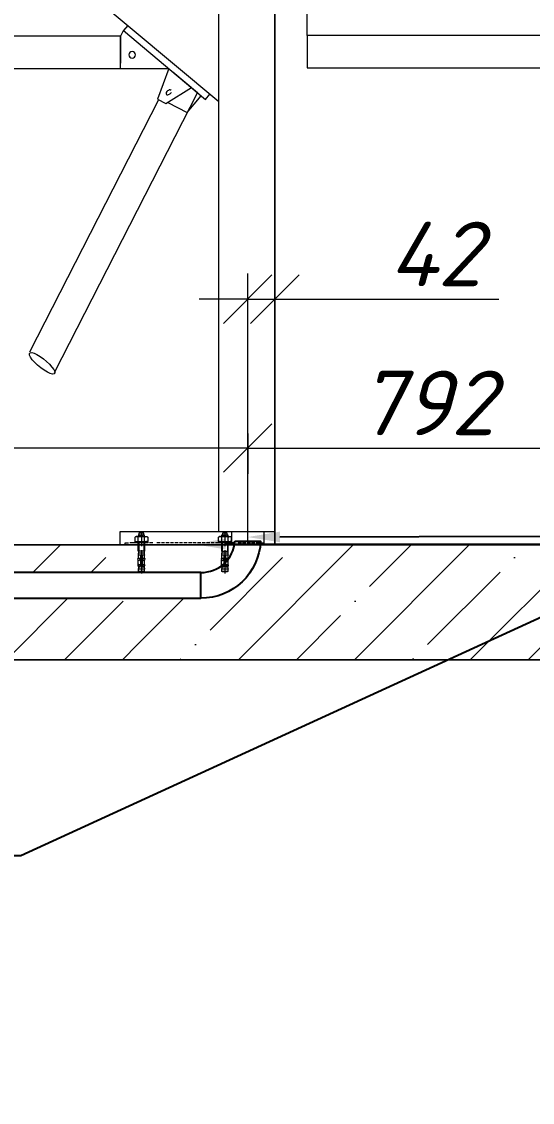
# Model space of a CAD drawing. Header units: millimetres. Extents: x 4247 to 622543, y -201358 to 142419.
# Drawn here: x 274500 to 275291, y -166163 to -164489 of the extents above; entities that cross this region are included whole.
import ezdxf
from ezdxf import colors
from ezdxf.entities.mleader import LeaderData, LeaderLine
from ezdxf.math import Vec2, Vec3

# ---------------------------------------------------------------- set-up
doc = ezdxf.new("R2010")
doc.units = ezdxf.units.MM
doc.linetypes.add('0', pattern=[0])
doc.layers.get('DEFPOINTS').update_dxf_attribs({"color": 252, "lineweight": 9})
doc.layers.add('PDF _Геометрия', color=7, linetype='Continuous')
doc.styles.add('ISOCPEUR100', font='isocpeur.ttf', dxfattribs={"oblique": 15, "height": 100})
doc.styles.add('ISOCPEUR_I', font='isocpeui.ttf', dxfattribs={"width": 0.8, "height": 250})
doc.dimstyles.new('Размеры_text_m75', dxfattribs={"dimtxt": 100, "dimasz": 75, "dimexe": 40, "dimexo": 0, "dimgap": 20, "dimtad": 1, "dimdec": 0, "dimzin": 0, "dimdsep": 46, "dimtxsty": 'ISOCPEUR100', "dimblk": 'OBLIQUE', "dimcen": 1, "dimclrd": 202, "dimclre": 202, "dimclrt": 202, "dimadec": 0, "dimazin": 0, "dimtfac": 1, "dimtdec": 0, "dimtix": 1, "dimtmove": 0, "dimatfit": 0, "dimfxl": 50, "dimtolj": 1, "dimtzin": 0, "dimlwd": 9, "dimlwe": 9, "dimarcsym": 0})
pattern_1 = [(45, (201557.59, -115546.28), (-89.80256, 89.80256), []), (45, (201647.4, -115546.28), (-89.80256, 89.80256), [158.75, -31.75, 0, -31.75])]

# ---------------------------------------------------------------- blocks, each defined once
blk = doc.blocks.new('_Oblique')
at = {"color": 0, "linetype": 'ByBlock', "lineweight": -2}
blk.add_line((-0.5, -0.5), (0.5, 0.5), dxfattribs=at)
blk = doc.blocks.new('*D462')
at = {"color": 202, "lineweight": 9, "transparency": 16777216}
for p, q in [((274892, -164510.3), (274892, -164068.3)), ((275684.3, -164259.1), (275684.3, -164068.3)), ((275684.3, -164108.3), (274892, -164108.3))]:
    blk.add_line(p, q, dxfattribs=at)
at = {"layer": 'DEFPOINTS', "color": 0, "linetype": '0', "transparency": 16777216}
for p in [(274892, -164108.3), (275684.3, -164259.1), (274892, -164510.3)]:
    blk.add_point(p, dxfattribs=at)
at = {"color": 202, "linetype": '0', "lineweight": 9, "transparency": 16777216, "xscale": 75, "yscale": 75, "zscale": 75, "rotation": 180}
blk.add_blockref('_Oblique', (274892, -164108.3), dxfattribs=at)
at = {"color": 202, "linetype": '0', "lineweight": 9, "transparency": 16777216, "xscale": 75, "yscale": 75, "zscale": 75}
blk.add_blockref('_Oblique', (275684.3, -164108.3), dxfattribs=at)
at = {"color": 202, "linetype": '0', "lineweight": 9, "transparency": 16777216, "insert": (275288.2, -164038.3), "char_height": 100, "attachment_point": 5, "style": 'ISOCPEUR100'}
blk.add_mtext('\\A1;792', dxfattribs=at)
blk = doc.blocks.new('*D463')
at = {"color": 202, "lineweight": 9, "transparency": 16777216}
for p, q in [((274892, -164510.3), (274892, -164196.1)), ((274942, -164510.3), (274942, -164196.1)), ((274892, -164236.1), (274817, -164236.1)), ((274892, -164236.1), (274942, -164236.1)), ((274942, -164236.1), (275278.8, -164236.1))]:
    blk.add_line(p, q, dxfattribs=at)
at = {"layer": 'DEFPOINTS', "color": 0, "linetype": '0', "transparency": 16777216}
for p in [(274892, -164236.1), (274892, -164510.3), (274942, -164510.3)]:
    blk.add_point(p, dxfattribs=at)
at = {"color": 202, "linetype": '0', "lineweight": 9, "transparency": 16777216, "xscale": 75, "yscale": 75, "zscale": 75}
blk.add_blockref('_Oblique', (274892, -164236.1), dxfattribs=at)
at = {"color": 202, "linetype": '0', "lineweight": 9, "transparency": 16777216, "xscale": 75, "yscale": 75, "zscale": 75, "rotation": 180}
blk.add_blockref('_Oblique', (274942, -164236.1), dxfattribs=at)
at = {"color": 202, "linetype": '0', "lineweight": 9, "transparency": 16777216, "insert": (275185.4, -164166.1), "char_height": 100, "attachment_point": 5, "style": 'ISOCPEUR100'}
blk.add_mtext('\\A1;50', dxfattribs=at)
blk = doc.blocks.new('*D465')
at = {"color": 202, "lineweight": 9, "transparency": 16777216}
for p, q in [((274849.9, -165127), (274849.9, -165189.7)), ((275642.3, -165127), (275642.3, -165189.7)), ((274849.9, -165149.7), (275642.3, -165149.7))]:
    blk.add_line(p, q, dxfattribs=at)
at = {"layer": 'DEFPOINTS', "color": 0, "linetype": '0', "transparency": 16777216}
for p in [(274849.9, -165127), (275642.3, -165127), (275642.3, -165149.7)]:
    blk.add_point(p, dxfattribs=at)
at = {"color": 202, "linetype": '0', "lineweight": 9, "transparency": 16777216, "xscale": 75, "yscale": 75, "zscale": 75, "rotation": 180}
blk.add_blockref('_Oblique', (274849.9, -165149.7), dxfattribs=at)
at = {"color": 202, "linetype": '0', "lineweight": 9, "transparency": 16777216, "xscale": 75, "yscale": 75, "zscale": 75}
blk.add_blockref('_Oblique', (275642.3, -165149.7), dxfattribs=at)
at = {"color": 202, "linetype": '0', "lineweight": 9, "transparency": 16777216, "insert": (275126.5, -165079.7), "char_height": 100, "attachment_point": 5, "style": 'ISOCPEUR100'}
blk.add_mtext('\\A1;792', dxfattribs=at)
blk = doc.blocks.new('*D466')
at = {"color": 202, "lineweight": 9, "transparency": 16777216}
for p, q in [((274850, -165293.8), (274850, -164879)), ((274891.9, -165127), (274891.9, -164879)), ((274850, -164919), (274775, -164919)), ((274850, -164919), (274891.9, -164919)), ((274891.9, -164919), (275238.7, -164919))]:
    blk.add_line(p, q, dxfattribs=at)
at = {"layer": 'DEFPOINTS', "color": 0, "linetype": '0', "transparency": 16777216}
for p in [(274850, -164919), (274891.9, -165127), (274850, -165293.8)]:
    blk.add_point(p, dxfattribs=at)
at = {"color": 202, "linetype": '0', "lineweight": 9, "transparency": 16777216, "xscale": 75, "yscale": 75, "zscale": 75}
blk.add_blockref('_Oblique', (274850, -164919), dxfattribs=at)
at = {"color": 202, "linetype": '0', "lineweight": 9, "transparency": 16777216, "xscale": 75, "yscale": 75, "zscale": 75, "rotation": 180}
blk.add_blockref('_Oblique', (274891.9, -164919), dxfattribs=at)
at = {"color": 202, "linetype": '0', "lineweight": 9, "transparency": 16777216, "insert": (275140.3, -164849), "char_height": 100, "attachment_point": 5, "style": 'ISOCPEUR100'}
blk.add_mtext('\\A1;42', dxfattribs=at)
blk = doc.blocks.new('*D488')
at = {"color": 202, "lineweight": 9, "transparency": 16777216}
for p, q in [((273785.2, -165299.5), (273785.2, -165109.7)), ((274850, -165293.8), (274850, -165109.7)), ((274850, -165149.7), (273785.2, -165149.7))]:
    blk.add_line(p, q, dxfattribs=at)
at = {"layer": 'DEFPOINTS', "color": 0, "linetype": '0', "transparency": 16777216}
for p in [(273785.2, -165149.7), (273785.2, -165299.5), (274850, -165293.8)]:
    blk.add_point(p, dxfattribs=at)
at = {"color": 202, "linetype": '0', "lineweight": 9, "transparency": 16777216, "xscale": 75, "yscale": 75, "zscale": 75, "rotation": 180}
blk.add_blockref('_Oblique', (273785.2, -165149.7), dxfattribs=at)
at = {"color": 202, "linetype": '0', "lineweight": 9, "transparency": 16777216, "xscale": 75, "yscale": 75, "zscale": 75}
blk.add_blockref('_Oblique', (274850, -165149.7), dxfattribs=at)
at = {"color": 202, "linetype": '0', "lineweight": 9, "transparency": 16777216, "insert": (274317.6, -165079.7), "char_height": 100, "attachment_point": 5, "style": 'ISOCPEUR100'}
blk.add_mtext('\\A1;1065', dxfattribs=at)

msp = doc.modelspace()

# ---------------------------------------------------------------- hatches: boundary and pattern name
at = {"linetype": '0', "lineweight": 9, "transparency": 33554636}
h = msp.add_hatch(dxfattribs=at)
h.set_pattern_fill('ANSI35', color=256, scale=20)
h.set_pattern_definition(pattern_1)
h.paths.add_polyline_path([(273740.201, -163545.531, -0.30734063), (273668.93, -163514.973, 0.512368), (273553.532, -163514.973), (273553.532, -164742.67), (273740.173, -164602.857)])
h.paths.add_polyline_path([(273740.173, -164602.857), (273553.532, -164742.67), (273553.532, -164857.866), (273740.167, -164833.523)])
h.paths.add_polyline_path([(273740.167, -164833.523), (273553.532, -164857.866), (273553.532, -165362.263), (273740.155, -165282.741)])
h.paths.add_polyline_path([(273740.155, -165289.758), (273740.155, -165282.741), (273553.532, -165362.263), (273553.532, -165477.517), (274666.578, -165477.517), (274719.322, -165382.285), (273828.757, -165382.245, -0.40026962)])
h.paths.add_polyline_path([(275476.717, -165332.418), (275476.717, -165332.235), (275480.57, -165318.905, 0.66389322), (275476.473, -165315.52), (275476.717, -165315.52), (275476.717, -165310.466), (275476.717, -165299.574), (275444.217, -165299.574), (274892.019, -165299.571), (274892.019, -165299.574), (274875.024, -165299.574), (274869.514, -165299.574, -0.38318837), (274777.434, -165382.279), (274777.17, -165382.279), (274777.17, -165382.287), (274719.322, -165382.285), (274666.578, -165477.517), (275160.394, -165477.517)], flags=16)
h.paths.add_polyline_path([(275683.248, -165376.722, -0.28632763), (275622.771, -165299.574), (275611.285, -165299.574), (275611.285, -165301.664), (275606.767, -165310.48), (275606.767, -165299.574), (275486.711, -165299.574), (275486.711, -165309.598), (275486.711, -165310.212), (275476.717, -165310.212), (275476.717, -165299.574), (275444.217, -165299.574), (274892.019, -165299.571), (274892.019, -165299.574), (274875.024, -165299.574), (274869.514, -165299.574, -0.38318837), (274777.434, -165382.279), (274777.17, -165382.279), (274777.17, -165382.287), (274719.322, -165382.285), (274666.578, -165477.517), (275727.934, -165477.517)])
h.paths.add_polyline_path([(275479.708, -165328.48), (275477.507, -165328.48), (275477.154, -165330.158, 0.15556994)], flags=16)
h.paths.add_polyline_path([(275478.156, -165315.52), (275478.156, -165315.802), (275481.714, -165316.734), (275481.714, -165316.452)], flags=16)
h.paths.add_polyline_path([(275480.075, -165327.373), (275480.367, -165325.515), (275476.581, -165325.515, -0.60095481)], flags=16)
h.paths.add_polyline_path([(275476.717, -165336.471), (275476.717, -165332.235), (275481.714, -165332.235), (275480.692, -165318.075, 0.56343376), (275476.473, -165315.52), (275476.717, -165315.52), (275476.717, -165310.466), (275486.711, -165310.466), (275486.711, -165315.351), (275486.711, -165325.487), (275485.291, -165325.487), (275487.34, -165335.228), (275486.711, -165335.228), (275485.469, -165336.471)], flags=16)
h.paths.add_polyline_path([(275610.269, -165310.466), (275610.269, -165315.464), (275611.285, -165315.464), (275611.285, -165311.539)], flags=16)
h.paths.add_polyline_path([(275614.863, -165325.487), (275615.493, -165328.48), (275616.283, -165328.48), (275616.283, -165325.487)], flags=16)
h.paths.add_polyline_path([(275607.704, -165325.515), (275606.152, -165325.515, -0.60094796), (275609.648, -165327.374), (275609.907, -165325.515), (275607.704, -165325.515), (275606.287, -165332.235), (275611.285, -165332.235), (275609.648, -165327.374, 0.36619695), (275607.778, -165325.163), (275607.763, -165325.233), (275611.285, -165325.233), (275611.285, -165332.235), (275616.283, -165332.235), (275616.283, -165336.471), (275606.287, -165336.471), (275606.287, -165332.235)], flags=16)
h.paths.add_polyline_path([(275611.285, -165302.899), (275611.285, -165309.252), (275614.787, -165310.494), (275614.787, -165310.212)], flags=16)
h = msp.add_hatch(dxfattribs=at)
h.set_pattern_fill('ANSI35', color=256, scale=20)
h.set_pattern_definition([(45, (196254.95, -115546.28), (-89.80256, 89.80256), []), (45, (196344.75, -115546.28), (-89.80256, 89.80256), [158.75, -31.75, 0, -31.75])])
h.paths.add_polyline_path([(274689.435, -165300.261), (273828.756, -165300.261), (273828.757, -165342.207), (274689.432, -165342.271)])
h = msp.add_hatch(dxfattribs=at)
h.set_pattern_fill('ANSI35', color=256, scale=20)
h.set_pattern_definition(pattern_1)
edge = h.paths.add_edge_path()
edge.add_line((275476.717, -165332.418), (275476.717, -165326.125))
edge.add_spline(control_points=[(275476.575, -165325.544), (275476.604, -165326.814), (275477.167, -165327.831), (275477.873, -165327.831)], knot_values=[0, 0, 0, 0, 1, 1, 1, 1], degree=3, periodic=0)
edge.add_spline(control_points=[(275477.873, -165319.106), (275478.608, -165319.106), (275479.172, -165317.496), (275479.145, -165315.52)], knot_values=[0, 0, 0, 0, 1, 1, 1, 1], degree=3, periodic=0)
edge.add_spline(control_points=[(275476.462, -165315.548), (275476.491, -165317.525), (275477.111, -165319.106), (275477.873, -165319.106)], knot_values=[0, 0, 0, 0, 1, 1, 1, 1], degree=3, periodic=0)
edge.add_line((275475.444, -165309.598), (275476.717, -165309.598))
edge.add_line((275476.717, -165309.598), (275476.717, -165307.473))
edge.add_line((275476.717, -165307.473), (275476.717, -165299.574))
edge.add_line((275476.717, -165299.574), (275444.217, -165299.574))
edge.add_line((275444.217, -165299.574), (274892.019, -165299.565))
edge.add_line((274892.019, -165299.565), (274892.019, -165299.574))
edge.add_line((274892.019, -165299.574), (274869.514, -165299.574))
edge.add_arc((274777.439, -165289.673), 92.606, 269.997443, 353.862447, ccw=False)
edge.add_line((274777.434, -165382.279), (274777.17, -165382.279))
edge.add_line((274777.17, -165382.279), (274777.17, -165382.287))
edge.add_line((274777.17, -165382.287), (274719.322, -165382.285))
edge.add_line((274719.322, -165382.285), (274666.578, -165477.517))
edge.add_line((274666.578, -165477.517), (275160.394, -165477.517))
edge.add_line((275160.394, -165477.517), (275476.717, -165332.418))

# ---------------------------------------------------------------- linework, layer by layer
at = {"color": 18, "linetype": '0', "lineweight": 9, "true_color": 0x000000}
for p, q in [((273785.218, -165299.566), (275985.203, -165299.54)), ((276220.96, -165299.574), (273785.218, -165299.546)), ((276216.889, -165477.517), (273553.532, -165477.517)), ((274384.344, -165477.517), (276216.889, -165477.517))]:
    msp.add_line(p, q, dxfattribs=at)
at = {"color": 30, "linetype": '0', "lineweight": 25, "true_color": 0xff8000}
msp.add_lwpolyline([(274830.015, -165293.838), (274869.951, -165293.838, -0.40194154), (274777.17, -165382.279), (274777.17, -165342.286, 0.40589503)], format="xyb", close=True, dxfattribs=at)
msp.add_lwpolyline([(274777.17, -165342.278), (273828.757, -165342.207), (273828.757, -165382.245), (274777.17, -165382.287)], close=True, dxfattribs=at)
at = {"layer": 'PDF _Геометрия', "color": 7, "linetype": '0', "lineweight": 0}
for points in [[(274870.035, -165296.587), (274875.024, -165296.587), (274875.024, -165299.574), (274892.019, -165299.574), (274892.019, -164260.994), (274599.412, -164260.994), (274599.412, -164440.244), (274805.128, -164613.012)], [(274892.019, -164260.994), (274892.019, -165299.574), (274652.343, -165299.574), (274652.343, -165278.944), (274892.019, -165278.944)], [(274805.128, -165278.944), (274805.128, -164260.994)], [(274664.348, -164494.78), (274657.697, -164502.672), (274784.778, -164609.602), (274791.176, -164601.288)], [(274657.81, -164502.446), (274652.849, -164511.747), (274652.849, -164553.234)], [(274733.907, -164566.706), (274772.096, -164598.892), (274550.006, -165033.236)], [(274652.849, -164561.689), (274727.96, -164561.689), (274710.034, -164609.179), (274723.169, -164615.915), (274763.078, -164591.282)], [(274731.483, -164598.779), (274730.779, -164599.766), (274729.876, -164600.696), (274728.834, -164601.457)], [(274729.876, -164594.749), (274730.779, -164594.918), (274731.483, -164595.341)], [(274711.755, -164610.081), (274511.817, -165001.078)], [(274726.1, -164614.083), (274756.425, -164629.584), (274778.043, -164603.909)], [(274680.047, -165286.722), (274690.504, -165286.722)], [(274690.25, -165286.722), (274690.25, -165284.609), (274680.273, -165284.609), (274680.273, -165286.722)], [(274689.631, -165284.609), (274680.893, -165284.609)], [(274689.01, -165284.609), (274689.01, -165281.593), (274681.513, -165281.593), (274681.513, -165284.609)], [(274809.384, -165286.722), (274819.812, -165286.722)], [(274819.587, -165286.722), (274819.587, -165284.609), (274809.609, -165284.609), (274809.609, -165286.722)], [(274818.966, -165284.609), (274810.23, -165284.609)], [(274818.347, -165284.609), (274818.347, -165281.593), (274810.849, -165281.593), (274810.849, -165284.609)], [(274660.319, -165299.574), (274660.319, -165296.587), (274665.307, -165296.587)], [(274672.297, -165296.587), (274667.308, -165296.587)], [(274674.805, -165296.587), (274669.789, -165296.587)], [(274681.767, -165296.587), (274676.779, -165296.587)], [(274690.25, -165296.587), (274690.25, -165309.58), (274680.273, -165309.58), (274680.273, -165296.587)], [(274688.784, -165296.587), (274683.768, -165296.587)], [(274695.774, -165296.587), (274690.758, -165296.587)], [(274702.763, -165296.587), (274697.747, -165296.587)], [(274714.262, -165296.587), (274709.246, -165296.587)], [(274721.252, -165296.587), (274716.235, -165296.587)], [(274728.241, -165296.587), (274723.254, -165296.587)], [(274735.232, -165296.587), (274730.243, -165296.587)], [(274742.222, -165296.587), (274737.233, -165296.587)], [(274749.211, -165296.587), (274744.223, -165296.587)], [(274756.201, -165296.587), (274751.212, -165296.587)], [(274763.19, -165296.587), (274758.202, -165296.587)], [(274770.18, -165296.587), (274765.191, -165296.587)], [(274777.17, -165296.587), (274772.181, -165296.587)], [(274784.159, -165296.587), (274779.17, -165296.587)], [(274791.149, -165296.587), (274786.16, -165296.587)], [(274798.138, -165296.587), (274793.15, -165296.587)], [(274805.128, -165296.587), (274800.139, -165296.587)], [(274812.117, -165296.587), (274807.129, -165296.587)], [(274814.598, -165296.587), (274809.609, -165296.587), (274809.609, -165309.58), (274819.587, -165309.58), (274819.587, -165296.587)], [(274821.588, -165296.587), (274816.599, -165296.587)], [(274828.577, -165296.587), (274823.589, -165296.587)], [(274840.076, -165296.587), (274835.087, -165296.587)], [(274847.065, -165296.587), (274842.077, -165296.587)], [(274854.055, -165296.587), (274849.066, -165296.587)], [(274861.044, -165296.587), (274856.056, -165296.587)], [(274868.034, -165296.587), (274863.045, -165296.587)], [(274680.78, -165309.58), (274680.78, -165312.567)], [(274685.261, -165316.626), (274685.261, -165320.543), (274685.261, -165318.599), (274685.261, -165320.543)], [(274689.771, -165309.58), (274689.771, -165312.567)], [(274810.117, -165309.58), (274810.117, -165312.567)], [(274814.598, -165316.626), (274814.598, -165320.543), (274814.598, -165318.599), (274814.598, -165320.543)], [(274819.108, -165309.58), (274819.108, -165312.567)], [(274681.09, -165333.536), (274680.273, -165337.285)], [(274690.25, -165340.272), (274689.01, -165341.512), (274681.513, -165341.512), (274680.273, -165340.272), (274690.25, -165340.272), (274690.25, -165337.285), (274680.273, -165337.285), (274680.273, -165340.272)], [(274686.277, -165330.295), (274684.275, -165330.295)], [(274689.461, -165333.536), (274690.25, -165337.285)], [(274810.398, -165333.536), (274809.609, -165337.285)], [(274819.587, -165340.272), (274818.347, -165341.512), (274810.849, -165341.512), (274809.609, -165340.272), (274819.587, -165340.272), (274819.587, -165337.285), (274809.609, -165337.285), (274809.609, -165340.272)], [(274815.585, -165330.295), (274813.611, -165330.295)], [(274818.798, -165333.536), (274819.587, -165337.285)]]:
    msp.add_lwpolyline(points, dxfattribs=at)
for points in [[(274652.849, -164511.747), (274151.005, -164511.747), (274151.005, -164561.689), (274652.849, -164561.689)], [(275444.726, -164510.313), (274941.968, -164510.313), (274941.968, -164560.346), (275444.726, -164560.346)], [(274546.836, -165024.118), (274549.542, -165028.008), (274551.037, -165031.221), (274551.206, -165033.588), (274550.021, -165034.913), (274547.57, -165035.11), (274544.047, -165034.18), (274539.65, -165032.179), (274534.718, -165029.22), (274529.56, -165025.556), (274524.571, -165021.385), (274520.034, -165017.016), (274516.257, -165012.76), (274513.551, -165008.871), (274512.085, -165005.658), (274511.916, -165003.29), (274513.101, -165001.966), (274515.552, -165001.768), (274519.075, -165002.699), (274523.444, -165004.7), (274528.404, -165007.659), (274533.534, -165011.323), (274538.551, -165015.494), (274543.088, -165019.863)], [(274695.069, -165287.483), (274695.069, -165293.966), (274693.745, -165294.699), (274676.779, -165294.699), (274675.482, -165293.966), (274675.482, -165287.483), (274676.779, -165286.722), (274693.745, -165286.722)], [(274824.406, -165287.483), (274824.406, -165293.966), (274823.081, -165294.699), (274806.115, -165294.699), (274804.79, -165293.966), (274804.79, -165287.483), (274806.115, -165286.722), (274823.081, -165286.722)], [(274825.11, -165278.944), (274875.052, -165278.944), (274875.052, -165299.546), (274825.11, -165299.546)], [(274825.11, -165278.944), (274875.052, -165278.944), (274875.052, -165299.546), (274825.11, -165299.546)], [(274675.284, -165294.699), (274695.266, -165294.699), (274695.266, -165296.559), (274675.284, -165296.559)], [(274804.621, -165294.699), (274824.603, -165294.699), (274824.603, -165296.559), (274804.621, -165296.559)], [(274849.63, -165297.32), (274849.63, -165297.601)], [(274680.273, -165312.567), (274680.273, -165315.301), (274690.25, -165315.301), (274690.25, -165312.567)], [(274681.711, -165320.6), (274681.711, -165320.881)], [(274681.767, -165315.301), (274681.767, -165315.583)], [(274681.767, -165315.301), (274681.767, -165315.583)], [(274685.261, -165315.611), (274685.261, -165315.893)], [(274685.261, -165321.53), (274685.261, -165321.812)], [(274688.757, -165315.301), (274688.757, -165315.583)], [(274688.757, -165315.301), (274688.757, -165315.583)], [(274689.518, -165320.543), (274689.518, -165320.825)], [(274809.609, -165312.567), (274809.609, -165315.301), (274819.587, -165315.301), (274819.587, -165312.567)], [(274811.047, -165320.6), (274811.047, -165320.881)], [(274811.102, -165315.301), (274811.102, -165315.583)], [(274811.102, -165315.301), (274811.102, -165315.583)], [(274814.598, -165315.611), (274814.598, -165315.893)], [(274814.598, -165321.53), (274814.598, -165321.812)], [(274818.093, -165315.301), (274818.093, -165315.583)], [(274818.093, -165315.301), (274818.093, -165315.583)], [(274818.853, -165320.543), (274818.853, -165320.825)]]:
    msp.add_lwpolyline(points, close=True, dxfattribs=at)
for points in [[(274671.113, -164535.422, 0.41397502), (274665.956, -164540.579, 0.41397758), (274671.113, -164545.737, 0.41393276), (274676.27, -164540.579, 0.41393021)], [(274690.504, -165320.543), (274687.826, -165320.543, -0.2210294)], [(274819.84, -165320.543), (274817.163, -165320.543, -0.22114294)]]:
    msp.add_lwpolyline(points, format="xyb", close=True, dxfattribs=at)
for points in [[(274676.045, -165294.276, 0.26957126), (274680.358, -165293.966), (274680.358, -165287.483, 0.26943609), (274676.045, -165287.145)], [(274694.506, -165294.276, -0.26787038), (274690.166, -165293.966), (274690.166, -165287.483, -0.26773845), (274694.506, -165287.145)], [(274805.382, -165294.276, 0.26967383), (274809.693, -165293.966), (274809.693, -165287.483, 0.26953983), (274805.382, -165287.145)], [(274823.814, -165294.276, -0.26967383), (274819.503, -165293.966), (274819.503, -165287.483, -0.26953983), (274823.814, -165287.145)], [(274690.25, -165320.431), (274690.25, -165315.555), (274680.273, -165315.555), (274680.273, -165320.487, -0.21879572), (274682.725, -165320.6), (274680.019, -165320.6)], [(274680.273, -165331.62), (274680.273, -165333.536), (274683.26, -165333.536, 0.1201438), (274684.275, -165331.394), (274684.275, -165315.555)], [(274686.277, -165315.555), (274686.277, -165331.394, 0.08817717), (274687.262, -165333.536), (274690.25, -165333.536), (274690.25, -165331.789)], [(274819.587, -165320.431), (274819.587, -165315.555), (274809.609, -165315.555), (274809.609, -165320.487, -0.22114452), (274812.033, -165320.6), (274809.356, -165320.6)], [(274809.609, -165331.62), (274809.609, -165333.536), (274812.597, -165333.536, 0.1197514), (274813.611, -165331.394), (274813.611, -165315.555)], [(274815.585, -165315.555), (274815.585, -165331.394, 0.07983319), (274816.599, -165333.536), (274819.587, -165333.536), (274819.587, -165331.789)], [(274680.132, -165330.577), (274682.641, -165330.577, 0.28644411), (274680.273, -165330.492), (274680.273, -165322.572)], [(274690.448, -165330.549), (274687.939, -165330.549, -0.30331264), (274690.25, -165330.436), (274690.25, -165322.742)], [(274809.469, -165330.577), (274811.976, -165330.577, 0.28660156), (274809.609, -165330.492), (274809.609, -165322.572)], [(274819.783, -165330.549), (274817.276, -165330.549, -0.30347867), (274819.587, -165330.436), (274819.587, -165322.742)]]:
    msp.add_lwpolyline(points, format="xyb", dxfattribs=at)
at = {"layer": 'PDF _Геометрия', "color": 3, "linetype": '0', "lineweight": 0}
for points in [[(274681.203, -165284.609), (274681.203, -165286.722)], [(274689.32, -165284.609), (274689.32, -165286.722)], [(274810.54, -165284.609), (274810.54, -165286.722)], [(274818.656, -165284.609), (274818.656, -165286.722)], [(274681.203, -165296.587), (274681.203, -165309.58)], [(274689.32, -165296.587), (274689.32, -165309.58)], [(274810.54, -165296.587), (274810.54, -165309.58)], [(274818.656, -165296.587), (274818.656, -165309.58)]]:
    msp.add_lwpolyline(points, dxfattribs=at)
at = {"layer": 'PDF _Геометрия', "color": 1, "linetype": '0', "lineweight": 0}
for points in [[(274685.261, -165278.239), (274685.261, -165301.66)], [(274814.598, -165278.239), (274814.598, -165301.66)], [(274685.261, -165308.001), (274685.261, -165314.343)], [(274685.261, -165320.684), (274685.261, -165344.105)], [(274814.598, -165308.001), (274814.598, -165314.343)], [(274814.598, -165320.684), (274814.598, -165344.105)]]:
    msp.add_lwpolyline(points, dxfattribs=at)
at = {"layer": 'PDF _Геометрия', "color": 3, "linetype": '0', "lineweight": 0}
for points in [[(274690.25, -165315.301), (274690.25, -165315.583)], [(274819.587, -165315.301), (274819.587, -165315.583)]]:
    msp.add_lwpolyline(points, close=True, dxfattribs=at)
at = {"layer": 'PDF _Геометрия', "color": 7, "linetype": '0', "lineweight": 0}
for centre, radius, start, end in [((274685.262, -165302.902), 16.18, 72.356804, 107.643196), ((274814.598, -165302.907), 16.185, 72.359309, 107.640691), ((274685.262, -165278.081), 16.624, 252.842911, 287.157089), ((274814.598, -165278.077), 16.629, 252.845349, 287.154651)]:
    msp.add_arc(centre, radius, start, end, dxfattribs=at)
msp.add_ellipse((274727.721, -164598.624), major_axis=(3.892, 3.114), ratio=0.59264911, start_param=0.60447304, end_param=4.53091271, dxfattribs=at)
for points in [[(274680.019, -165320.628), (274680.019, -165320.6), (274680.019, -165320.6), (274680.019, -165320.6)], [(274681.429, -165324.179), (274680.696, -165324.179), (274680.047, -165322.601), (274680.019, -165320.628)], [(274682.725, -165320.6), (274682.725, -165322.572), (274682.161, -165324.179), (274681.429, -165324.179)], [(274687.826, -165320.571), (274687.826, -165320.571), (274687.826, -165320.571), (274687.826, -165320.543)], [(274689.236, -165324.123), (274688.475, -165324.151), (274687.854, -165322.544), (274687.826, -165320.571)], [(274690.504, -165320.543), (274690.532, -165322.516), (274689.968, -165324.123), (274689.236, -165324.123)], [(274809.356, -165320.628), (274809.356, -165320.6), (274809.356, -165320.6), (274809.356, -165320.6)], [(274810.765, -165324.179), (274810.004, -165324.179), (274809.384, -165322.601), (274809.356, -165320.628)], [(274812.033, -165320.6), (274812.062, -165322.572), (274811.497, -165324.179), (274810.765, -165324.179)], [(274817.163, -165320.571), (274817.163, -165320.571), (274817.163, -165320.571), (274817.163, -165320.543)], [(274818.543, -165324.123), (274817.811, -165324.151), (274817.191, -165322.544), (274817.163, -165320.571)], [(274819.84, -165320.543), (274819.869, -165322.516), (274819.304, -165324.123), (274818.543, -165324.123)], [(274680.132, -165330.605), (274680.132, -165330.605), (274680.132, -165330.605), (274680.132, -165330.577)], [(274681.429, -165332.888), (274680.724, -165332.888), (274680.16, -165331.873), (274680.132, -165330.605)], [(274682.641, -165330.577), (274682.669, -165331.845), (274682.133, -165332.86), (274681.429, -165332.888)], [(274689.236, -165332.831), (274688.531, -165332.831), (274687.939, -165331.817), (274687.939, -165330.549)], [(274690.448, -165330.549), (274690.476, -165331.789), (274689.911, -165332.831), (274689.236, -165332.831)], [(274809.469, -165330.605), (274809.469, -165330.605), (274809.469, -165330.605), (274809.469, -165330.577)], [(274810.765, -165332.888), (274810.061, -165332.888), (274809.497, -165331.873), (274809.469, -165330.605)], [(274811.976, -165330.577), (274812.005, -165331.845), (274811.441, -165332.86), (274810.765, -165332.888)], [(274818.572, -165332.831), (274817.868, -165332.831), (274817.276, -165331.817), (274817.276, -165330.549)], [(274819.783, -165330.549), (274819.783, -165331.789), (274819.248, -165332.831), (274818.572, -165332.831)]]:
    msp.add_open_spline(points, degree=3, dxfattribs=at)

# ---------------------------------------------------------------- dimensions: what is measured, and where the dimension line sits
at = {"color": 18, "linetype": '0', "lineweight": 9, "true_color": 0x000000}
for base, p1, p2, picture, middle in [((274892.019, -164108.271), (275684.303, -164259.104), (274892.019, -164510.313), '*D462', (275288.161, -164038.271)), ((273785.218, -165149.709), (274849.983, -165293.838), (273785.218, -165299.534), '*D488', (274317.601, -165079.709))]:
    dim = msp.add_linear_dim(base=base, p1=p1, p2=p2, dimstyle='Размеры_text_m75', dxfattribs=at)
    dim.commit()
    dim.dimension.update_dxf_attribs({"geometry": picture, "text_midpoint": middle})
for base, p1, p2, picture, middle in [((274892.019, -164236.054), (274941.968, -164510.313), (274892.019, -164510.313), '*D463', (275185.366, -164236.054)), ((274849.983, -164918.997), (274891.934, -165126.98), (274849.983, -165293.838), '*D466', (275140.332, -164918.997)), ((275642.302, -165149.709), (274849.934, -165126.977), (275642.302, -165126.977), '*D465', (275126.533, -165149.709))]:
    dim = msp.add_linear_dim(base=base, p1=p1, p2=p2, dimstyle='Размеры_text_m75', dxfattribs=at)
    dim.commit()
    dim.dimension.update_dxf_attribs({"geometry": picture, "text_midpoint": middle, "dimtype": 160})

# ---------------------------------------------------------------- leaders
ml = msp.add_multileader_mtext('Standard', dxfattribs=at)
ml.set_content('Кабельный ввод в турникет, в месте вывода \\Pиз стяжки технологический запас 5 метров ', color=7, style='ISOCPEUR_I')
ml.set_leader_properties(color=7, linetype='Continuous', lineweight=25)
ml.build(insert=Vec2(0, 0))
ml.multileader.update_dxf_attribs({"text_left_attachment_type": 6, "text_right_attachment_type": 6, "dogleg_length": 50, "arrow_head_size": 50})
ctx = ml.context
ctx.base_point, ctx.char_height, ctx.arrow_head_size, ctx.landing_gap_size, ctx.plane_origin = Vec3(275912.559, -165781.183), 100, 50, 50, Vec3(274849.856, -165287.52)
ctx.left_attachment, ctx.right_attachment, ctx.text_align_type = 6, 6, 2
notes = []
notes.append((ctx, [(0, (1, 1, 0), (275862.559, -165781.183), (1, 0), 50, [(1, [(274849.856, -165287.52), (275642.624, -165285.091)], 0, [])])]))
ctx.mtext.insert, ctx.mtext.alignment, ctx.mtext.flow_direction = Vec3(278340.559, -165651.183), 3, 5
ml = msp.add_multileader_mtext('Standard', dxfattribs=at)
ml.set_content('Монтажная пластина', color=7, style='ISOCPEUR_I')
ml.set_leader_properties(color=7, linetype='Continuous', lineweight=25)
ml.build(insert=Vec2(0, 0))
ml.multileader.update_dxf_attribs({"text_left_attachment_type": 6, "text_right_attachment_type": 6, "dogleg_length": 50, "arrow_head_size": 50})
ctx = ml.context
ctx.base_point, ctx.char_height, ctx.arrow_head_size, ctx.landing_gap_size, ctx.plane_origin = Vec3(273233.423, -165781.183), 100, 50, 50, Vec3(268373.678, -168835.543)
ctx.left_attachment, ctx.right_attachment, ctx.text_align_type = 6, 6, 2
notes.append((ctx, [(1, (1, 1, 0), (274498.393, -165781.183), (-1, 0), 50, [(2, [(274765.782, -165298.399), (275551.937, -165297.914)], 0, [])])]))
ctx.mtext.insert, ctx.mtext.alignment, ctx.mtext.flow_direction = Vec3(274398.393, -165661.183), 3, 5
for ctx, leaders in notes:
    for number, flags, end, landing, length, lines in leaders:
        leader = LeaderData()
        leader.index, (leader.has_last_leader_line, leader.has_dogleg_vector, leader.attachment_direction) = number, flags
        leader.last_leader_point, leader.dogleg_vector, leader.dogleg_length = Vec3(end), Vec3(landing), length
        for number, points, colour, breaks in lines:
            line = LeaderLine()
            line.index, line.vertices, line.color, line.breaks = number, Vec3.list(points), colors.encode_raw_color(colour), breaks
            leader.lines.append(line)
        ctx.leaders.append(leader)

doc.saveas('drawing.dxf')
